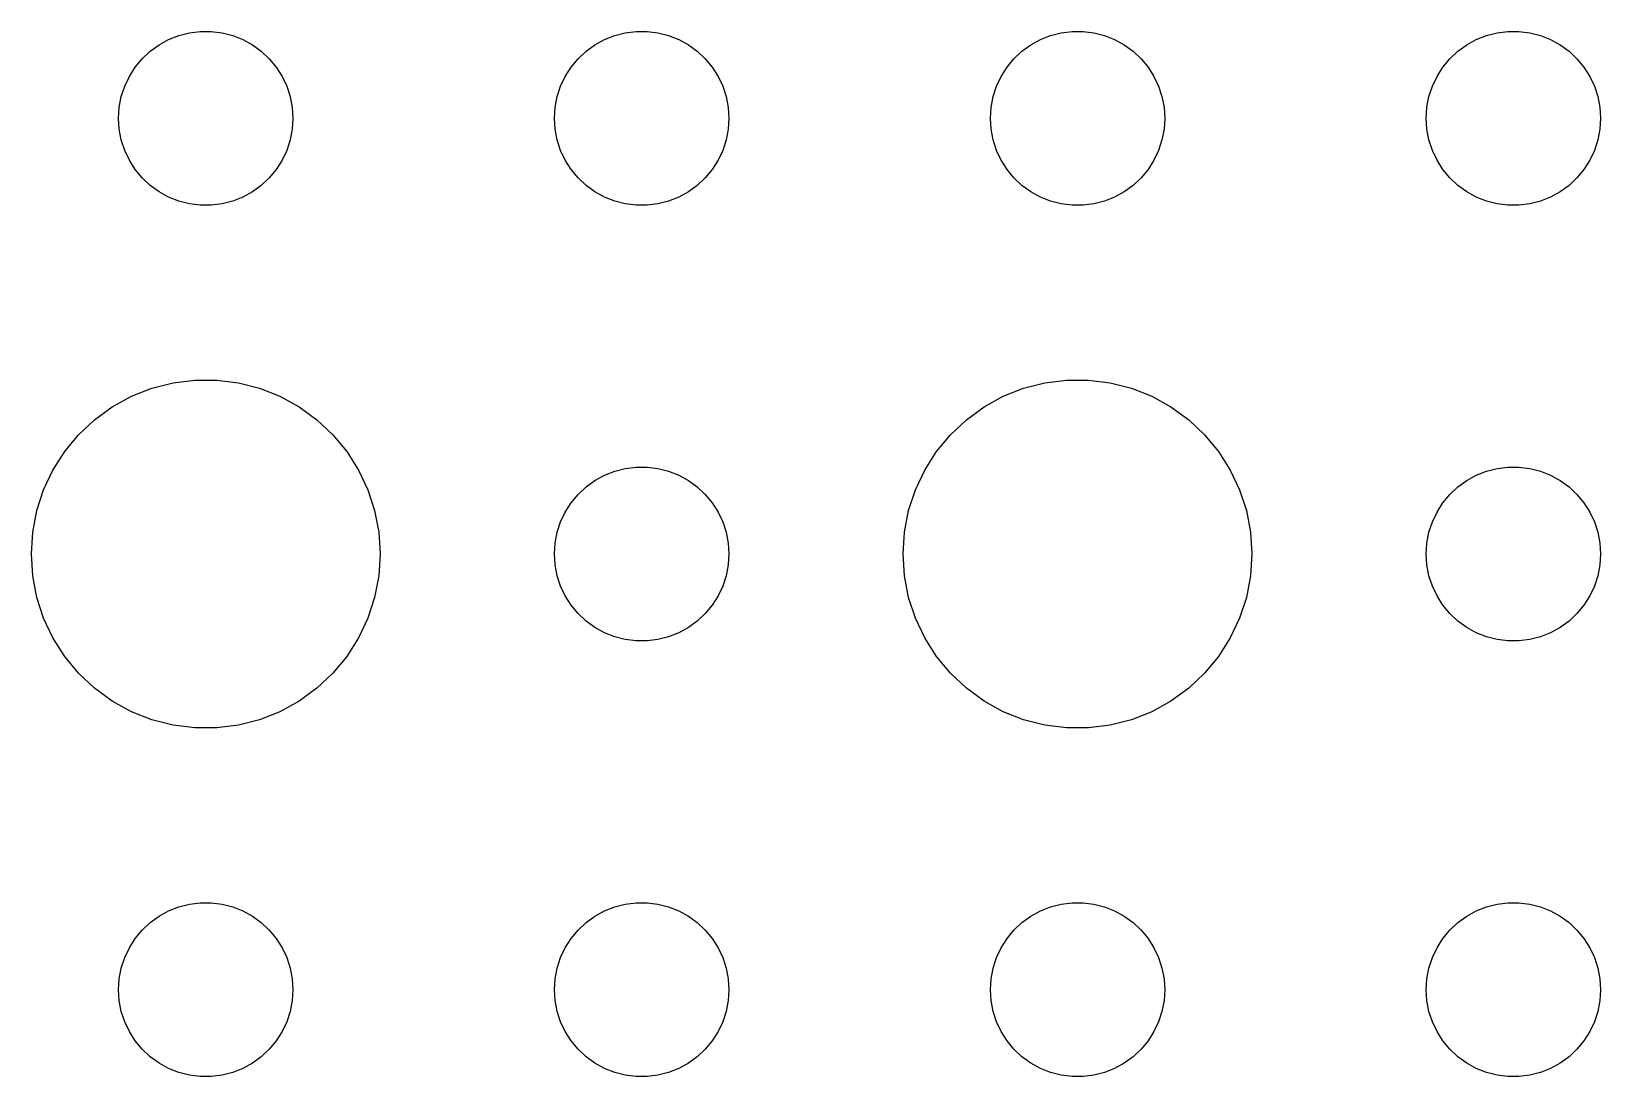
# Model space of a CAD drawing. Header units: metres. Extents: x -112 to 112, y -104 to 104.
# Drawn here: x -33 to -6, y -76.5 to -58.5 of the extents above; entities that cross this region are included whole.
import ezdxf

# ---------------------------------------------------------------- set-up
doc = ezdxf.new("R2010")
doc.units = ezdxf.units.M

msp = doc.modelspace()

# ---------------------------------------------------------------- linework, layer by layer
for p, q in [((-30.6387, -58.6428), (-30.4635, -58.5734)), ((-30.4635, -58.5734), (-30.2811, -58.5266)), ((-30.2811, -58.5266), (-30.0942, -58.503)), ((-30.0942, -58.503), (-29.9058, -58.503)), ((-29.9058, -58.503), (-29.7189, -58.5266)), ((-29.7189, -58.5266), (-29.5365, -58.5734)), ((-29.5365, -58.5734), (-29.3613, -58.6428)), ((-23.1387, -58.6428), (-22.9635, -58.5734)), ((-22.9635, -58.5734), (-22.7811, -58.5266)), ((-22.7811, -58.5266), (-22.5942, -58.503)), ((-22.5942, -58.503), (-22.4058, -58.503)), ((-22.4058, -58.503), (-22.2189, -58.5266)), ((-22.2189, -58.5266), (-22.0365, -58.5734)), ((-22.0365, -58.5734), (-21.8613, -58.6428)), ((-15.6387, -58.6428), (-15.4635, -58.5734)), ((-15.4635, -58.5734), (-15.2811, -58.5266)), ((-15.2811, -58.5266), (-15.0942, -58.503)), ((-15.0942, -58.503), (-14.9058, -58.503)), ((-14.9058, -58.503), (-14.7189, -58.5266)), ((-14.7189, -58.5266), (-14.5365, -58.5734)), ((-14.5365, -58.5734), (-14.3613, -58.6428)), ((-8.13866, -58.6428), (-7.96352, -58.5734)), ((-7.96352, -58.5734), (-7.78107, -58.5266)), ((-7.78107, -58.5266), (-7.59418, -58.503)), ((-7.59418, -58.503), (-7.40581, -58.503)), ((-7.40581, -58.503), (-7.21892, -58.5266)), ((-7.21892, -58.5266), (-7.03647, -58.5734)), ((-7.03647, -58.5734), (-6.86133, -58.6428)), ((-31.0934, -58.9732), (-30.9561, -58.8442)), ((-30.9561, -58.8442), (-30.8037, -58.7335)), ((-30.8037, -58.7335), (-30.6387, -58.6428)), ((-29.3613, -58.6428), (-29.1963, -58.7335)), ((-29.1963, -58.7335), (-29.0439, -58.8442)), ((-29.0439, -58.8442), (-28.9065, -58.9732)), ((-23.5934, -58.9732), (-23.4561, -58.8442)), ((-23.4561, -58.8442), (-23.3037, -58.7335)), ((-23.3037, -58.7335), (-23.1387, -58.6428)), ((-21.8613, -58.6428), (-21.6963, -58.7335)), ((-21.6963, -58.7335), (-21.5439, -58.8442)), ((-21.5439, -58.8442), (-21.4065, -58.9732)), ((-16.0934, -58.9732), (-15.9561, -58.8442)), ((-15.9561, -58.8442), (-15.8037, -58.7335)), ((-15.8037, -58.7335), (-15.6387, -58.6428)), ((-14.3613, -58.6428), (-14.1963, -58.7335)), ((-14.1963, -58.7335), (-14.0439, -58.8442)), ((-14.0439, -58.8442), (-13.9065, -58.9732)), ((-8.59344, -58.9732), (-8.45613, -58.8442)), ((-8.45613, -58.8442), (-8.30373, -58.7335)), ((-8.30373, -58.7335), (-8.13866, -58.6428)), ((-6.86133, -58.6428), (-6.69626, -58.7335)), ((-6.69626, -58.7335), (-6.54385, -58.8442)), ((-6.54385, -58.8442), (-6.40654, -58.9732)), ((-31.3145, -59.2774), (-31.2135, -59.1183)), ((-31.2135, -59.1183), (-31.0934, -58.9732)), ((-28.9065, -58.9732), (-28.7865, -59.1183)), ((-28.7865, -59.1183), (-28.6855, -59.2774)), ((-23.8145, -59.2774), (-23.7135, -59.1183)), ((-23.7135, -59.1183), (-23.5934, -58.9732)), ((-21.4065, -58.9732), (-21.2865, -59.1183)), ((-21.2865, -59.1183), (-21.1855, -59.2774)), ((-16.3145, -59.2774), (-16.2135, -59.1183)), ((-16.2135, -59.1183), (-16.0934, -58.9732)), ((-13.9065, -58.9732), (-13.7865, -59.1183)), ((-13.7865, -59.1183), (-13.6855, -59.2774)), ((-8.81445, -59.2774), (-8.71352, -59.1183)), ((-8.71352, -59.1183), (-8.59344, -58.9732)), ((-6.40654, -58.9732), (-6.28647, -59.1183)), ((-6.28647, -59.1183), (-6.18553, -59.2774)), ((-31.3947, -59.4478), (-31.3145, -59.2774)), ((-28.6855, -59.2774), (-28.6053, -59.4478)), ((-23.8947, -59.4478), (-23.8145, -59.2774)), ((-21.1855, -59.2774), (-21.1053, -59.4478)), ((-16.3947, -59.4478), (-16.3145, -59.2774)), ((-13.6855, -59.2774), (-13.6053, -59.4478)), ((-8.89465, -59.4478), (-8.81445, -59.2774)), ((-6.18553, -59.2774), (-6.10533, -59.4478)), ((-31.4882, -59.812), (-31.4529, -59.627)), ((-31.4529, -59.627), (-31.3947, -59.4478)), ((-28.6053, -59.4478), (-28.5471, -59.627)), ((-28.5471, -59.627), (-28.5118, -59.812)), ((-23.9882, -59.812), (-23.9529, -59.627)), ((-23.9529, -59.627), (-23.8947, -59.4478)), ((-21.1053, -59.4478), (-21.0471, -59.627)), ((-21.0471, -59.627), (-21.0118, -59.812)), ((-16.4882, -59.812), (-16.4529, -59.627)), ((-16.4529, -59.627), (-16.3947, -59.4478)), ((-13.6053, -59.4478), (-13.5471, -59.627)), ((-13.5471, -59.627), (-13.5118, -59.812)), ((-8.98816, -59.812), (-8.95287, -59.627)), ((-8.95287, -59.627), (-8.89465, -59.4478)), ((-6.10533, -59.4478), (-6.04712, -59.627)), ((-6.04712, -59.627), (-6.01183, -59.812)), ((-31.5, -60), (-31.4882, -59.812)), ((-28.5118, -59.812), (-28.5, -60)), ((-24, -60), (-23.9882, -59.812)), ((-21.0118, -59.812), (-21, -60)), ((-16.5, -60), (-16.4882, -59.812)), ((-13.5118, -59.812), (-13.5, -60)), ((-9, -60), (-8.98816, -59.812)), ((-6.01183, -59.812), (-6, -60)), ((-31.4882, -60.188), (-31.5, -60)), ((-31.4529, -60.373), (-31.4882, -60.188)), ((-28.5118, -60.188), (-28.5471, -60.373)), ((-28.5, -60), (-28.5118, -60.188)), ((-23.9882, -60.188), (-24, -60)), ((-23.9529, -60.373), (-23.9882, -60.188)), ((-21.0118, -60.188), (-21.0471, -60.373)), ((-21, -60), (-21.0118, -60.188)), ((-16.4882, -60.188), (-16.5, -60)), ((-16.4529, -60.373), (-16.4882, -60.188)), ((-13.5118, -60.188), (-13.5471, -60.373)), ((-13.5, -60), (-13.5118, -60.188)), ((-8.98816, -60.188), (-9, -60)), ((-8.95287, -60.373), (-8.98816, -60.188)), ((-6.01183, -60.188), (-6.04712, -60.373)), ((-6, -60), (-6.01183, -60.188)), ((-31.3947, -60.5522), (-31.4529, -60.373)), ((-28.5471, -60.373), (-28.6053, -60.5522)), ((-23.8947, -60.5522), (-23.9529, -60.373)), ((-21.0471, -60.373), (-21.1053, -60.5522)), ((-16.3947, -60.5522), (-16.4529, -60.373)), ((-13.5471, -60.373), (-13.6053, -60.5522)), ((-8.89465, -60.5522), (-8.95287, -60.373)), ((-6.04712, -60.373), (-6.10533, -60.5522)), ((-31.3145, -60.7226), (-31.3947, -60.5522)), ((-31.2135, -60.8817), (-31.3145, -60.7226)), ((-28.6855, -60.7226), (-28.7865, -60.8817)), ((-28.6053, -60.5522), (-28.6855, -60.7226)), ((-23.8145, -60.7226), (-23.8947, -60.5522)), ((-23.7135, -60.8817), (-23.8145, -60.7226)), ((-21.1855, -60.7226), (-21.2865, -60.8817)), ((-21.1053, -60.5522), (-21.1855, -60.7226)), ((-16.3145, -60.7226), (-16.3947, -60.5522)), ((-16.2135, -60.8817), (-16.3145, -60.7226)), ((-13.6855, -60.7226), (-13.7865, -60.8817)), ((-13.6053, -60.5522), (-13.6855, -60.7226)), ((-8.81445, -60.7226), (-8.89465, -60.5522)), ((-8.71352, -60.8817), (-8.81445, -60.7226)), ((-6.18553, -60.7226), (-6.28647, -60.8817)), ((-6.10533, -60.5522), (-6.18553, -60.7226)), ((-31.0934, -61.0268), (-31.2135, -60.8817)), ((-28.7865, -60.8817), (-28.9065, -61.0268)), ((-23.5934, -61.0268), (-23.7135, -60.8817)), ((-21.2865, -60.8817), (-21.4065, -61.0268)), ((-16.0934, -61.0268), (-16.2135, -60.8817)), ((-13.7865, -60.8817), (-13.9065, -61.0268)), ((-8.59344, -61.0268), (-8.71352, -60.8817)), ((-6.28647, -60.8817), (-6.40654, -61.0268)), ((-30.9561, -61.1558), (-31.0934, -61.0268)), ((-30.8037, -61.2665), (-30.9561, -61.1558)), ((-30.6387, -61.3572), (-30.8037, -61.2665)), ((-29.1963, -61.2665), (-29.3613, -61.3572)), ((-29.0439, -61.1558), (-29.1963, -61.2665)), ((-28.9065, -61.0268), (-29.0439, -61.1558)), ((-23.4561, -61.1558), (-23.5934, -61.0268)), ((-23.3037, -61.2665), (-23.4561, -61.1558)), ((-23.1387, -61.3572), (-23.3037, -61.2665)), ((-21.6963, -61.2665), (-21.8613, -61.3572)), ((-21.5439, -61.1558), (-21.6963, -61.2665)), ((-21.4065, -61.0268), (-21.5439, -61.1558)), ((-15.9561, -61.1558), (-16.0934, -61.0268)), ((-15.8037, -61.2665), (-15.9561, -61.1558)), ((-15.6387, -61.3572), (-15.8037, -61.2665)), ((-14.1963, -61.2665), (-14.3613, -61.3572)), ((-14.0439, -61.1558), (-14.1963, -61.2665)), ((-13.9065, -61.0268), (-14.0439, -61.1558)), ((-8.45613, -61.1558), (-8.59344, -61.0268)), ((-8.30373, -61.2665), (-8.45613, -61.1558)), ((-8.13866, -61.3572), (-8.30373, -61.2665)), ((-6.69626, -61.2665), (-6.86133, -61.3572)), ((-6.54385, -61.1558), (-6.69626, -61.2665)), ((-6.40654, -61.0268), (-6.54385, -61.1558)), ((-30.4635, -61.4266), (-30.6387, -61.3572)), ((-30.2811, -61.4734), (-30.4635, -61.4266)), ((-30.0942, -61.497), (-30.2811, -61.4734)), ((-29.9058, -61.497), (-30.0942, -61.497)), ((-29.7189, -61.4734), (-29.9058, -61.497)), ((-29.5365, -61.4266), (-29.7189, -61.4734)), ((-29.3613, -61.3572), (-29.5365, -61.4266)), ((-22.9635, -61.4266), (-23.1387, -61.3572)), ((-22.7811, -61.4734), (-22.9635, -61.4266)), ((-22.5942, -61.497), (-22.7811, -61.4734)), ((-22.4058, -61.497), (-22.5942, -61.497)), ((-22.2189, -61.4734), (-22.4058, -61.497)), ((-22.0365, -61.4266), (-22.2189, -61.4734)), ((-21.8613, -61.3572), (-22.0365, -61.4266)), ((-15.4635, -61.4266), (-15.6387, -61.3572)), ((-15.2811, -61.4734), (-15.4635, -61.4266)), ((-15.0942, -61.497), (-15.2811, -61.4734)), ((-14.9058, -61.497), (-15.0942, -61.497)), ((-14.7189, -61.4734), (-14.9058, -61.497)), ((-14.5365, -61.4266), (-14.7189, -61.4734)), ((-14.3613, -61.3572), (-14.5365, -61.4266)), ((-7.96352, -61.4266), (-8.13866, -61.3572)), ((-7.78107, -61.4734), (-7.96352, -61.4266)), ((-7.59418, -61.497), (-7.78107, -61.4734)), ((-7.40581, -61.497), (-7.59418, -61.497)), ((-7.21892, -61.4734), (-7.40581, -61.497)), ((-7.03647, -61.4266), (-7.21892, -61.4734)), ((-6.86133, -61.3572), (-7.03647, -61.4266)), ((-30.5621, -64.5531), (-30.1884, -64.5059)), ((-30.1884, -64.5059), (-29.8116, -64.5059)), ((-29.8116, -64.5059), (-29.4379, -64.5531)), ((-15.5621, -64.5531), (-15.1884, -64.5059)), ((-15.1884, -64.5059), (-14.8116, -64.5059)), ((-14.8116, -64.5059), (-14.4379, -64.5531)), ((-31.6075, -64.967), (-31.2773, -64.7855)), ((-31.2773, -64.7855), (-30.927, -64.6468)), ((-30.927, -64.6468), (-30.5621, -64.5531)), ((-29.4379, -64.5531), (-29.0729, -64.6468)), ((-29.0729, -64.6468), (-28.7227, -64.7855)), ((-28.7227, -64.7855), (-28.3925, -64.967)), ((-16.6075, -64.967), (-16.2773, -64.7855)), ((-16.2773, -64.7855), (-15.927, -64.6468)), ((-15.927, -64.6468), (-15.5621, -64.5531)), ((-14.4379, -64.5531), (-14.0729, -64.6468)), ((-14.0729, -64.6468), (-13.7227, -64.7855)), ((-13.7227, -64.7855), (-13.3925, -64.967)), ((-31.9123, -65.1885), (-31.6075, -64.967)), ((-28.3925, -64.967), (-28.0877, -65.1885)), ((-16.9123, -65.1885), (-16.6075, -64.967)), ((-13.3925, -64.967), (-13.0877, -65.1885)), ((-32.1869, -65.4464), (-31.9123, -65.1885)), ((-28.0877, -65.1885), (-27.8131, -65.4464)), ((-17.1869, -65.4464), (-16.9123, -65.1885)), ((-13.0877, -65.1885), (-12.8131, -65.4464)), ((-32.427, -65.7366), (-32.1869, -65.4464)), ((-27.8131, -65.4464), (-27.5729, -65.7366)), ((-17.427, -65.7366), (-17.1869, -65.4464)), ((-12.8131, -65.4464), (-12.5729, -65.7366)), ((-32.6289, -66.0547), (-32.427, -65.7366)), ((-27.5729, -65.7366), (-27.3711, -66.0547)), ((-17.6289, -66.0547), (-17.427, -65.7366)), ((-12.5729, -65.7366), (-12.3711, -66.0547)), ((-32.7893, -66.3956), (-32.6289, -66.0547)), ((-27.3711, -66.0547), (-27.2107, -66.3956)), ((-23.3037, -66.2335), (-23.1387, -66.1428)), ((-23.1387, -66.1428), (-22.9635, -66.0734)), ((-22.9635, -66.0734), (-22.7811, -66.0266)), ((-22.7811, -66.0266), (-22.5942, -66.003)), ((-22.5942, -66.003), (-22.4058, -66.003)), ((-22.4058, -66.003), (-22.2189, -66.0266)), ((-22.2189, -66.0266), (-22.0365, -66.0734)), ((-22.0365, -66.0734), (-21.8613, -66.1428)), ((-21.8613, -66.1428), (-21.6963, -66.2335)), ((-17.7893, -66.3956), (-17.6289, -66.0547)), ((-12.3711, -66.0547), (-12.2107, -66.3956)), ((-8.30373, -66.2335), (-8.13866, -66.1428)), ((-8.13866, -66.1428), (-7.96352, -66.0734)), ((-7.96352, -66.0734), (-7.78107, -66.0266)), ((-7.78107, -66.0266), (-7.59418, -66.003)), ((-7.59418, -66.003), (-7.40581, -66.003)), ((-7.40581, -66.003), (-7.21892, -66.0266)), ((-7.21892, -66.0266), (-7.03647, -66.0734)), ((-7.03647, -66.0734), (-6.86133, -66.1428)), ((-6.86133, -66.1428), (-6.69626, -66.2335)), ((-32.9057, -66.7539), (-32.7893, -66.3956)), ((-27.2107, -66.3956), (-27.0942, -66.7539)), ((-23.5934, -66.4732), (-23.4561, -66.3442)), ((-23.4561, -66.3442), (-23.3037, -66.2335)), ((-21.6963, -66.2335), (-21.5439, -66.3442)), ((-21.5439, -66.3442), (-21.4065, -66.4732)), ((-17.9057, -66.7539), (-17.7893, -66.3956)), ((-12.2107, -66.3956), (-12.0942, -66.7539)), ((-8.59344, -66.4732), (-8.45613, -66.3442)), ((-8.45613, -66.3442), (-8.30373, -66.2335)), ((-6.69626, -66.2335), (-6.54385, -66.3442)), ((-6.54385, -66.3442), (-6.40654, -66.4732)), ((-23.8145, -66.7774), (-23.7135, -66.6183)), ((-23.7135, -66.6183), (-23.5934, -66.4732)), ((-21.4065, -66.4732), (-21.2865, -66.6183)), ((-21.2865, -66.6183), (-21.1855, -66.7774)), ((-8.81445, -66.7774), (-8.71352, -66.6183)), ((-8.71352, -66.6183), (-8.59344, -66.4732)), ((-6.40654, -66.4732), (-6.28647, -66.6183)), ((-6.28647, -66.6183), (-6.18553, -66.7774)), ((-32.9763, -67.124), (-32.9057, -66.7539)), ((-27.0942, -66.7539), (-27.0237, -67.124)), ((-23.9529, -67.127), (-23.8947, -66.9478)), ((-23.8947, -66.9478), (-23.8145, -66.7774)), ((-21.1855, -66.7774), (-21.1053, -66.9478)), ((-21.1053, -66.9478), (-21.0471, -67.127)), ((-17.9763, -67.124), (-17.9057, -66.7539)), ((-12.0942, -66.7539), (-12.0237, -67.124)), ((-8.95287, -67.127), (-8.89465, -66.9478)), ((-8.89465, -66.9478), (-8.81445, -66.7774)), ((-6.18553, -66.7774), (-6.10533, -66.9478)), ((-6.10533, -66.9478), (-6.04712, -67.127)), ((-33, -67.5), (-32.9763, -67.124)), ((-27.0237, -67.124), (-27, -67.5)), ((-23.9882, -67.312), (-23.9529, -67.127)), ((-21.0471, -67.127), (-21.0118, -67.312)), ((-18, -67.5), (-17.9763, -67.124)), ((-12.0237, -67.124), (-12, -67.5)), ((-8.98816, -67.312), (-8.95287, -67.127)), ((-6.04712, -67.127), (-6.01183, -67.312)), ((-32.9763, -67.876), (-33, -67.5)), ((-27, -67.5), (-27.0237, -67.876)), ((-24, -67.5), (-23.9882, -67.312)), ((-23.9882, -67.688), (-24, -67.5)), ((-21.0118, -67.312), (-21, -67.5)), ((-21, -67.5), (-21.0118, -67.688)), ((-17.9763, -67.876), (-18, -67.5)), ((-12, -67.5), (-12.0237, -67.876)), ((-9, -67.5), (-8.98816, -67.312)), ((-8.98816, -67.688), (-9, -67.5)), ((-6.01183, -67.312), (-6, -67.5)), ((-6, -67.5), (-6.01183, -67.688)), ((-23.9529, -67.873), (-23.9882, -67.688)), ((-21.0118, -67.688), (-21.0471, -67.873)), ((-8.95287, -67.873), (-8.98816, -67.688)), ((-6.01183, -67.688), (-6.04712, -67.873)), ((-32.9057, -68.2461), (-32.9763, -67.876)), ((-27.0237, -67.876), (-27.0942, -68.2461)), ((-23.8947, -68.0522), (-23.9529, -67.873)), ((-21.0471, -67.873), (-21.1053, -68.0522)), ((-17.9057, -68.2461), (-17.9763, -67.876)), ((-12.0237, -67.876), (-12.0942, -68.2461)), ((-8.89465, -68.0522), (-8.95287, -67.873)), ((-6.04712, -67.873), (-6.10533, -68.0522)), ((-32.7893, -68.6044), (-32.9057, -68.2461)), ((-27.0942, -68.2461), (-27.2107, -68.6044)), ((-23.8145, -68.2226), (-23.8947, -68.0522)), ((-23.7135, -68.3817), (-23.8145, -68.2226)), ((-21.1855, -68.2226), (-21.2865, -68.3817)), ((-21.1053, -68.0522), (-21.1855, -68.2226)), ((-17.7893, -68.6044), (-17.9057, -68.2461)), ((-12.0942, -68.2461), (-12.2107, -68.6044)), ((-8.81445, -68.2226), (-8.89465, -68.0522)), ((-8.71352, -68.3817), (-8.81445, -68.2226)), ((-6.18553, -68.2226), (-6.28647, -68.3817)), ((-6.10533, -68.0522), (-6.18553, -68.2226)), ((-23.5934, -68.5268), (-23.7135, -68.3817)), ((-23.4561, -68.6558), (-23.5934, -68.5268)), ((-21.4065, -68.5268), (-21.5439, -68.6558)), ((-21.2865, -68.3817), (-21.4065, -68.5268)), ((-8.59344, -68.5268), (-8.71352, -68.3817)), ((-8.45613, -68.6558), (-8.59344, -68.5268)), ((-6.40654, -68.5268), (-6.54385, -68.6558)), ((-6.28647, -68.3817), (-6.40654, -68.5268)), ((-32.6289, -68.9453), (-32.7893, -68.6044)), ((-27.2107, -68.6044), (-27.3711, -68.9453)), ((-23.3037, -68.7665), (-23.4561, -68.6558)), ((-23.1387, -68.8572), (-23.3037, -68.7665)), ((-21.6963, -68.7665), (-21.8613, -68.8572)), ((-21.5439, -68.6558), (-21.6963, -68.7665)), ((-17.6289, -68.9453), (-17.7893, -68.6044)), ((-12.2107, -68.6044), (-12.3711, -68.9453)), ((-8.30373, -68.7665), (-8.45613, -68.6558)), ((-8.13866, -68.8572), (-8.30373, -68.7665)), ((-6.69626, -68.7665), (-6.86133, -68.8572)), ((-6.54385, -68.6558), (-6.69626, -68.7665)), ((-32.427, -69.2634), (-32.6289, -68.9453)), ((-27.3711, -68.9453), (-27.5729, -69.2634)), ((-22.9635, -68.9266), (-23.1387, -68.8572)), ((-22.7811, -68.9734), (-22.9635, -68.9266)), ((-22.5942, -68.997), (-22.7811, -68.9734)), ((-22.4058, -68.997), (-22.5942, -68.997)), ((-22.2189, -68.9734), (-22.4058, -68.997)), ((-22.0365, -68.9266), (-22.2189, -68.9734)), ((-21.8613, -68.8572), (-22.0365, -68.9266)), ((-17.427, -69.2634), (-17.6289, -68.9453)), ((-12.3711, -68.9453), (-12.5729, -69.2634)), ((-7.96352, -68.9266), (-8.13866, -68.8572)), ((-7.78107, -68.9734), (-7.96352, -68.9266)), ((-7.59418, -68.997), (-7.78107, -68.9734)), ((-7.40581, -68.997), (-7.59418, -68.997)), ((-7.21892, -68.9734), (-7.40581, -68.997)), ((-7.03647, -68.9266), (-7.21892, -68.9734)), ((-6.86133, -68.8572), (-7.03647, -68.9266)), ((-32.1869, -69.5536), (-32.427, -69.2634)), ((-27.5729, -69.2634), (-27.8131, -69.5536)), ((-17.1869, -69.5536), (-17.427, -69.2634)), ((-12.5729, -69.2634), (-12.8131, -69.5536)), ((-31.9123, -69.8115), (-32.1869, -69.5536)), ((-27.8131, -69.5536), (-28.0877, -69.8115)), ((-16.9123, -69.8115), (-17.1869, -69.5536)), ((-12.8131, -69.5536), (-13.0877, -69.8115)), ((-31.6075, -70.033), (-31.9123, -69.8115)), ((-28.0877, -69.8115), (-28.3925, -70.033)), ((-16.6075, -70.033), (-16.9123, -69.8115)), ((-13.0877, -69.8115), (-13.3925, -70.033)), ((-31.2773, -70.2145), (-31.6075, -70.033)), ((-28.3925, -70.033), (-28.7227, -70.2145)), ((-16.2773, -70.2145), (-16.6075, -70.033)), ((-13.3925, -70.033), (-13.7227, -70.2145)), ((-30.927, -70.3532), (-31.2773, -70.2145)), ((-30.5621, -70.4469), (-30.927, -70.3532)), ((-30.1884, -70.4941), (-30.5621, -70.4469)), ((-29.4379, -70.4469), (-29.8116, -70.4941)), ((-29.0729, -70.3532), (-29.4379, -70.4469)), ((-28.7227, -70.2145), (-29.0729, -70.3532)), ((-15.927, -70.3532), (-16.2773, -70.2145)), ((-15.5621, -70.4469), (-15.927, -70.3532)), ((-15.1884, -70.4941), (-15.5621, -70.4469)), ((-14.4379, -70.4469), (-14.8116, -70.4941)), ((-14.0729, -70.3532), (-14.4379, -70.4469)), ((-13.7227, -70.2145), (-14.0729, -70.3532)), ((-29.8116, -70.4941), (-30.1884, -70.4941)), ((-14.8116, -70.4941), (-15.1884, -70.4941)), ((-30.8037, -73.7335), (-30.6387, -73.6428)), ((-30.6387, -73.6428), (-30.4635, -73.5734)), ((-30.4635, -73.5734), (-30.2811, -73.5266)), ((-30.2811, -73.5266), (-30.0942, -73.503)), ((-30.0942, -73.503), (-29.9058, -73.503)), ((-29.9058, -73.503), (-29.7189, -73.5266)), ((-29.7189, -73.5266), (-29.5365, -73.5734)), ((-29.5365, -73.5734), (-29.3613, -73.6428)), ((-29.3613, -73.6428), (-29.1963, -73.7335)), ((-23.3037, -73.7335), (-23.1387, -73.6428)), ((-23.1387, -73.6428), (-22.9635, -73.5734)), ((-22.9635, -73.5734), (-22.7811, -73.5266)), ((-22.7811, -73.5266), (-22.5942, -73.503)), ((-22.5942, -73.503), (-22.4058, -73.503)), ((-22.4058, -73.503), (-22.2189, -73.5266)), ((-22.2189, -73.5266), (-22.0365, -73.5734)), ((-22.0365, -73.5734), (-21.8613, -73.6428)), ((-21.8613, -73.6428), (-21.6963, -73.7335)), ((-15.8037, -73.7335), (-15.6387, -73.6428)), ((-15.6387, -73.6428), (-15.4635, -73.5734)), ((-15.4635, -73.5734), (-15.2811, -73.5266)), ((-15.2811, -73.5266), (-15.0942, -73.503)), ((-15.0942, -73.503), (-14.9058, -73.503)), ((-14.9058, -73.503), (-14.7189, -73.5266)), ((-14.7189, -73.5266), (-14.5365, -73.5734)), ((-14.5365, -73.5734), (-14.3613, -73.6428)), ((-14.3613, -73.6428), (-14.1963, -73.7335)), ((-8.30373, -73.7335), (-8.13866, -73.6428)), ((-8.13866, -73.6428), (-7.96352, -73.5734)), ((-7.96352, -73.5734), (-7.78107, -73.5266)), ((-7.78107, -73.5266), (-7.59418, -73.503)), ((-7.59418, -73.503), (-7.40581, -73.503)), ((-7.40581, -73.503), (-7.21892, -73.5266)), ((-7.21892, -73.5266), (-7.03647, -73.5734)), ((-7.03647, -73.5734), (-6.86133, -73.6428)), ((-6.86133, -73.6428), (-6.69626, -73.7335)), ((-31.2135, -74.1183), (-31.0934, -73.9732)), ((-31.0934, -73.9732), (-30.9561, -73.8442)), ((-30.9561, -73.8442), (-30.8037, -73.7335)), ((-29.1963, -73.7335), (-29.0439, -73.8442)), ((-29.0439, -73.8442), (-28.9065, -73.9732)), ((-28.9065, -73.9732), (-28.7865, -74.1183)), ((-23.7135, -74.1183), (-23.5934, -73.9732)), ((-23.5934, -73.9732), (-23.4561, -73.8442)), ((-23.4561, -73.8442), (-23.3037, -73.7335)), ((-21.6963, -73.7335), (-21.5439, -73.8442)), ((-21.5439, -73.8442), (-21.4065, -73.9732)), ((-21.4065, -73.9732), (-21.2865, -74.1183)), ((-16.2135, -74.1183), (-16.0934, -73.9732)), ((-16.0934, -73.9732), (-15.9561, -73.8442)), ((-15.9561, -73.8442), (-15.8037, -73.7335)), ((-14.1963, -73.7335), (-14.0439, -73.8442)), ((-14.0439, -73.8442), (-13.9065, -73.9732)), ((-13.9065, -73.9732), (-13.7865, -74.1183)), ((-8.71352, -74.1183), (-8.59344, -73.9732)), ((-8.59344, -73.9732), (-8.45613, -73.8442)), ((-8.45613, -73.8442), (-8.30373, -73.7335)), ((-6.69626, -73.7335), (-6.54385, -73.8442)), ((-6.54385, -73.8442), (-6.40654, -73.9732)), ((-6.40654, -73.9732), (-6.28647, -74.1183)), ((-31.3145, -74.2774), (-31.2135, -74.1183)), ((-28.7865, -74.1183), (-28.6855, -74.2774)), ((-23.8145, -74.2774), (-23.7135, -74.1183)), ((-21.2865, -74.1183), (-21.1855, -74.2774)), ((-16.3145, -74.2774), (-16.2135, -74.1183)), ((-13.7865, -74.1183), (-13.6855, -74.2774)), ((-8.81445, -74.2774), (-8.71352, -74.1183)), ((-6.28647, -74.1183), (-6.18553, -74.2774)), ((-31.4529, -74.627), (-31.3947, -74.4478)), ((-31.3947, -74.4478), (-31.3145, -74.2774)), ((-28.6855, -74.2774), (-28.6053, -74.4478)), ((-28.6053, -74.4478), (-28.5471, -74.627)), ((-23.9529, -74.627), (-23.8947, -74.4478)), ((-23.8947, -74.4478), (-23.8145, -74.2774)), ((-21.1855, -74.2774), (-21.1053, -74.4478)), ((-21.1053, -74.4478), (-21.0471, -74.627)), ((-16.4529, -74.627), (-16.3947, -74.4478)), ((-16.3947, -74.4478), (-16.3145, -74.2774)), ((-13.6855, -74.2774), (-13.6053, -74.4478)), ((-13.6053, -74.4478), (-13.5471, -74.627)), ((-8.95287, -74.627), (-8.89465, -74.4478)), ((-8.89465, -74.4478), (-8.81445, -74.2774)), ((-6.18553, -74.2774), (-6.10533, -74.4478)), ((-6.10533, -74.4478), (-6.04712, -74.627)), ((-31.4882, -74.812), (-31.4529, -74.627)), ((-28.5471, -74.627), (-28.5118, -74.812)), ((-23.9882, -74.812), (-23.9529, -74.627)), ((-21.0471, -74.627), (-21.0118, -74.812)), ((-16.4882, -74.812), (-16.4529, -74.627)), ((-13.5471, -74.627), (-13.5118, -74.812)), ((-8.98816, -74.812), (-8.95287, -74.627)), ((-6.04712, -74.627), (-6.01183, -74.812)), ((-31.5, -75), (-31.4882, -74.812)), ((-31.4882, -75.188), (-31.5, -75)), ((-28.5118, -74.812), (-28.5, -75)), ((-28.5, -75), (-28.5118, -75.188)), ((-24, -75), (-23.9882, -74.812)), ((-23.9882, -75.188), (-24, -75)), ((-21.0118, -74.812), (-21, -75)), ((-21, -75), (-21.0118, -75.188)), ((-16.5, -75), (-16.4882, -74.812)), ((-16.4882, -75.188), (-16.5, -75)), ((-13.5118, -74.812), (-13.5, -75)), ((-13.5, -75), (-13.5118, -75.188)), ((-9, -75), (-8.98816, -74.812)), ((-8.98816, -75.188), (-9, -75)), ((-6.01183, -74.812), (-6, -75)), ((-6, -75), (-6.01183, -75.188)), ((-31.4529, -75.373), (-31.4882, -75.188)), ((-28.5118, -75.188), (-28.5471, -75.373)), ((-23.9529, -75.373), (-23.9882, -75.188)), ((-21.0118, -75.188), (-21.0471, -75.373)), ((-16.4529, -75.373), (-16.4882, -75.188)), ((-13.5118, -75.188), (-13.5471, -75.373)), ((-8.95287, -75.373), (-8.98816, -75.188)), ((-6.01183, -75.188), (-6.04712, -75.373)), ((-31.3947, -75.5522), (-31.4529, -75.373)), ((-31.3145, -75.7226), (-31.3947, -75.5522)), ((-28.6053, -75.5522), (-28.6855, -75.7226)), ((-28.5471, -75.373), (-28.6053, -75.5522)), ((-23.8947, -75.5522), (-23.9529, -75.373)), ((-23.8145, -75.7226), (-23.8947, -75.5522)), ((-21.1053, -75.5522), (-21.1855, -75.7226)), ((-21.0471, -75.373), (-21.1053, -75.5522)), ((-16.3947, -75.5522), (-16.4529, -75.373)), ((-16.3145, -75.7226), (-16.3947, -75.5522)), ((-13.6053, -75.5522), (-13.6855, -75.7226)), ((-13.5471, -75.373), (-13.6053, -75.5522)), ((-8.89465, -75.5522), (-8.95287, -75.373)), ((-8.81445, -75.7226), (-8.89465, -75.5522)), ((-6.10533, -75.5522), (-6.18553, -75.7226)), ((-6.04712, -75.373), (-6.10533, -75.5522)), ((-31.2135, -75.8817), (-31.3145, -75.7226)), ((-28.6855, -75.7226), (-28.7865, -75.8817)), ((-23.7135, -75.8817), (-23.8145, -75.7226)), ((-21.1855, -75.7226), (-21.2865, -75.8817)), ((-16.2135, -75.8817), (-16.3145, -75.7226)), ((-13.6855, -75.7226), (-13.7865, -75.8817)), ((-8.71352, -75.8817), (-8.81445, -75.7226)), ((-6.18553, -75.7226), (-6.28647, -75.8817)), ((-31.0934, -76.0268), (-31.2135, -75.8817)), ((-30.9561, -76.1558), (-31.0934, -76.0268)), ((-28.9065, -76.0268), (-29.0439, -76.1558)), ((-28.7865, -75.8817), (-28.9065, -76.0268)), ((-23.5934, -76.0268), (-23.7135, -75.8817)), ((-23.4561, -76.1558), (-23.5934, -76.0268)), ((-21.4065, -76.0268), (-21.5439, -76.1558)), ((-21.2865, -75.8817), (-21.4065, -76.0268)), ((-16.0934, -76.0268), (-16.2135, -75.8817)), ((-15.9561, -76.1558), (-16.0934, -76.0268)), ((-13.9065, -76.0268), (-14.0439, -76.1558)), ((-13.7865, -75.8817), (-13.9065, -76.0268)), ((-8.59344, -76.0268), (-8.71352, -75.8817)), ((-8.45613, -76.1558), (-8.59344, -76.0268)), ((-6.40654, -76.0268), (-6.54385, -76.1558)), ((-6.28647, -75.8817), (-6.40654, -76.0268)), ((-30.8037, -76.2665), (-30.9561, -76.1558)), ((-30.6387, -76.3572), (-30.8037, -76.2665)), ((-30.4635, -76.4266), (-30.6387, -76.3572)), ((-29.3613, -76.3572), (-29.5365, -76.4266)), ((-29.1963, -76.2665), (-29.3613, -76.3572)), ((-29.0439, -76.1558), (-29.1963, -76.2665)), ((-23.3037, -76.2665), (-23.4561, -76.1558)), ((-23.1387, -76.3572), (-23.3037, -76.2665)), ((-22.9635, -76.4266), (-23.1387, -76.3572)), ((-21.8613, -76.3572), (-22.0365, -76.4266)), ((-21.6963, -76.2665), (-21.8613, -76.3572)), ((-21.5439, -76.1558), (-21.6963, -76.2665)), ((-15.8037, -76.2665), (-15.9561, -76.1558)), ((-15.6387, -76.3572), (-15.8037, -76.2665)), ((-15.4635, -76.4266), (-15.6387, -76.3572)), ((-14.3613, -76.3572), (-14.5365, -76.4266)), ((-14.1963, -76.2665), (-14.3613, -76.3572)), ((-14.0439, -76.1558), (-14.1963, -76.2665)), ((-8.30373, -76.2665), (-8.45613, -76.1558)), ((-8.13866, -76.3572), (-8.30373, -76.2665)), ((-7.96352, -76.4266), (-8.13866, -76.3572)), ((-6.86133, -76.3572), (-7.03647, -76.4266)), ((-6.69626, -76.2665), (-6.86133, -76.3572)), ((-6.54385, -76.1558), (-6.69626, -76.2665)), ((-30.2811, -76.4734), (-30.4635, -76.4266)), ((-30.0942, -76.497), (-30.2811, -76.4734)), ((-29.9058, -76.497), (-30.0942, -76.497)), ((-29.7189, -76.4734), (-29.9058, -76.497)), ((-29.5365, -76.4266), (-29.7189, -76.4734)), ((-22.7811, -76.4734), (-22.9635, -76.4266)), ((-22.5942, -76.497), (-22.7811, -76.4734)), ((-22.4058, -76.497), (-22.5942, -76.497)), ((-22.2189, -76.4734), (-22.4058, -76.497)), ((-22.0365, -76.4266), (-22.2189, -76.4734)), ((-15.2811, -76.4734), (-15.4635, -76.4266)), ((-15.0942, -76.497), (-15.2811, -76.4734)), ((-14.9058, -76.497), (-15.0942, -76.497)), ((-14.7189, -76.4734), (-14.9058, -76.497)), ((-14.5365, -76.4266), (-14.7189, -76.4734)), ((-7.78107, -76.4734), (-7.96352, -76.4266)), ((-7.59418, -76.497), (-7.78107, -76.4734)), ((-7.40581, -76.497), (-7.59418, -76.497)), ((-7.21892, -76.4734), (-7.40581, -76.497)), ((-7.03647, -76.4266), (-7.21892, -76.4734))]:
    msp.add_line(p, q)

doc.saveas('drawing.dxf')
